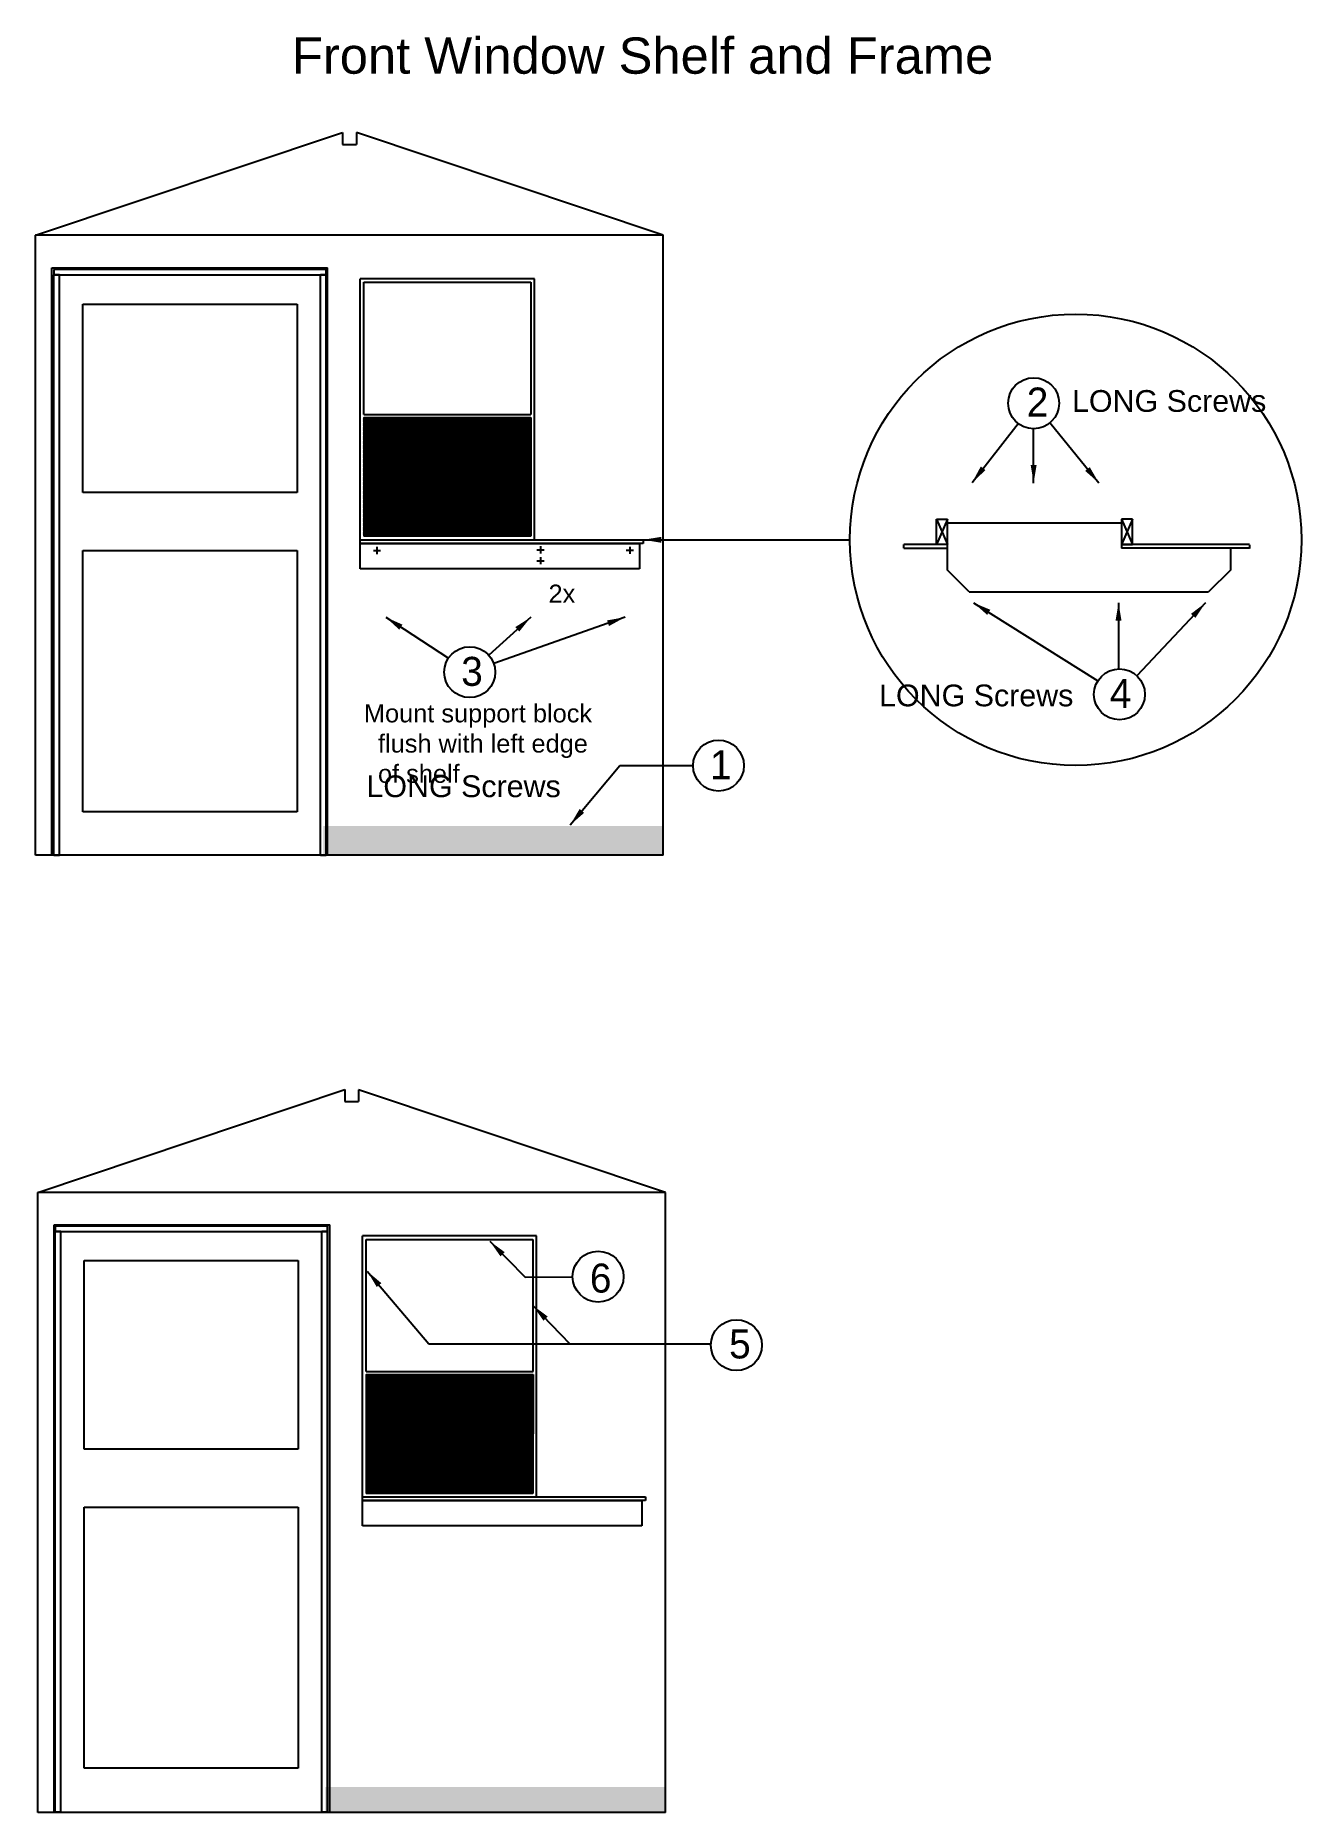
# Model space of a CAD drawing. Header units: inches. Extents: x -4 to 170, y -132 to 113.
import ezdxf

# ---------------------------------------------------------------- set-up
doc = ezdxf.new("R2010")
doc.units = ezdxf.units.IN
for name, color, linetype, lineweight, true_color in [('1_Paneling', 7, 'Continuous', 25, 0x000000), ('2_Shelf', 7, 'Continuous', 25, 0x000000), ('3_window_liner', 7, 'Continuous', 25, 0x000000), ('4_Front_Trim_B', 7, 'Continuous', 25, 0x000000)]:
    doc.layers.add(name, color=color, linetype=linetype, lineweight=lineweight, true_color=true_color)
doc.styles.get("Standard").update_dxf_attribs({"font": ''})
doc.styles.add('textstyle0', font='')
doc.styles.add('textstyle1', font='')
doc.styles.add('textstyle11', font='')
doc.styles.add('textstyle12', font='')
doc.styles.add('textstyle2', font='')
doc.styles.add('textstyle3', font='')
doc.styles.add('textstyle4', font='')
doc.styles.add('textstyle5', font='')
doc.styles.add('textstyle6', font='')
doc.styles.add('textstyle7', font='')
doc.styles.add('textstyle8', font='')
doc.styles.add('textstyle9', font='')
doc.styles.get('Standard').set_extended_font_data('txt')
doc.styles.get('textstyle0').set_extended_font_data('textstyle9')
doc.styles.get('textstyle1').set_extended_font_data('textstyle4')
doc.styles.get('textstyle11').set_extended_font_data('Liberation Sans')
doc.styles.get('textstyle12').set_extended_font_data('Liberation Sans')
doc.styles.get('textstyle2').set_extended_font_data('textstyle10')
doc.styles.get('textstyle3').set_extended_font_data('textstyle6')
doc.styles.get('textstyle4').set_extended_font_data('Liberation Sans')
doc.styles.get('textstyle5').set_extended_font_data('Liberation Sans')
doc.styles.get('textstyle6').set_extended_font_data('Liberation Sans')
doc.styles.get('textstyle7').set_extended_font_data('textstyle0')
doc.styles.get('textstyle8').set_extended_font_data('textstyle1')
doc.styles.get('textstyle9').set_extended_font_data('Liberation Sans')
doc.dimstyles.get("Standard").update_dxf_attribs({"dimtxt": 2.5, "dimasz": 2.5, "dimexe": 1.25, "dimexo": 0.625, "dimtad": 1, "dimtxsty": 'Standard', "dimcen": 2.5, "dimadec": 0, "dimazin": 0, "dimtfac": 1, "dimtmove": 0, "dimatfit": 3, "dimfxl": 1, "dimarcsym": 0})
pattern_1 = [(45, (0, 0), (-0.08838835, 0.08838835), [])]

msp = doc.modelspace()

# ---------------------------------------------------------------- hatches: boundary and pattern name
at = {"layer": '1_Paneling'}
h = msp.add_hatch(dxfattribs=at)
h.set_pattern_fill('JIS_WOOD', color=256, style=0)
h.set_pattern_definition(pattern_1)
h.paths.add_polyline_path([(40.96, 60.74), (63.98, 60.74), (63.96, 44.38), (40.96, 44.38)])
h = msp.add_hatch(dxfattribs=at)
h.set_pattern_fill('JIS_WOOD', color=256, style=0)
h.set_pattern_definition(pattern_1)
h.paths.add_polyline_path([(41.32, -71.23), (64.33, -71.23), (64.32, -87.6), (41.32, -87.6)])
at = {"layer": '4_Front_Trim_B'}
msp.add_hatch(color=256, dxfattribs=at).paths.add_polyline_path([(82.29, 4.37), (82.29, 0.37), (35.43, 0.37), (35.43, 4.37)])
at = {"layer": '4_Front_Trim_B', "true_color": 0xa0a0a4}
msp.add_hatch(color=252, dxfattribs=at).paths.add_polyline_path([(82.59, -128.12), (82.59, -131.62), (35.73, -131.62), (35.73, -128.12)])

# ---------------------------------------------------------------- linework, layer by layer
at = {"layer": '1_Paneling'}
for p, q in [((-4.22, 85.85), (38.08, 100.01)), ((38.08, 100.01), (38.08, 98.37)), ((38.08, 98.37), (40, 98.37)), ((40, 100), (40, 98.37)), ((82.28, 85.85), (40, 100)), ((38.28, 85.85), (-4.22, 85.85)), ((-4.22, 0.35), (-4.22, 85.85)), ((82.28, 85.85), (38.28, 85.85)), ((82.28, 0.35), (82.28, 85.85)), ((-1.97, 0.35), (-1.97, 81.35)), ((-1.97, 81.35), (36.03, 81.35)), ((35.81, 81.11), (-1.69, 81.11)), ((-1.69, 81.11), (-1.69, 80.36)), ((35.81, 80.36), (35.81, 81.11)), ((36.03, 0.35), (36.03, 81.35)), ((-1.69, 0.36), (-1.69, 80.36)), ((-0.94, 80.36), (-1.69, 80.36)), ((-1.69, 80.36), (35.81, 80.36)), ((-0.94, 0.36), (-0.94, 80.36)), ((35.06, 0.36), (35.06, 80.36)), ((35.81, 80.36), (35.06, 80.36)), ((35.81, 0.36), (35.81, 80.36)), ((40.53, 43.85), (40.53, 79.85)), ((64.53, 79.85), (40.53, 79.85)), ((41.03, 79.35), (64.03, 79.35)), ((41.03, 61.13), (41.03, 79.35)), ((64.03, 79.35), (64.03, 61.13)), ((64.53, 43.85), (64.53, 79.85)), ((2.31, 76.36), (31.81, 76.36)), ((2.31, 50.36), (2.31, 76.36)), ((31.81, 76.36), (31.81, 50.36)), ((41.03, 60.72), (64.04, 60.72)), ((41.03, 60.72), (41.03, 44.35)), ((41.04, 61.13), (64.04, 61.13)), ((64.04, 60.72), (64.03, 44.35)), ((31.81, 50.36), (2.31, 50.36)), ((64.03, 44.35), (41.03, 44.35)), ((2.31, 42.36), (31.81, 42.36)), ((2.31, 6.36), (2.31, 42.36)), ((31.81, 42.36), (31.81, 6.36)), ((31.81, 6.36), (2.31, 6.36)), ((82.28, 0.35), (-4.22, 0.35)), ((-1.69, 0.36), (-0.94, 0.36)), ((35.06, 0.36), (35.81, 0.36)), ((-3.92, -46.12), (38.38, -31.96)), ((38.38, -31.96), (38.38, -33.61)), ((38.38, -33.61), (40.3, -33.61)), ((40.3, -31.97), (40.3, -33.61)), ((82.58, -46.12), (40.3, -31.97)), ((38.58, -46.12), (-3.92, -46.12)), ((-3.92, -131.62), (-3.92, -46.12)), ((82.58, -46.12), (38.58, -46.12)), ((82.58, -131.62), (82.58, -46.12)), ((-1.67, -131.62), (-1.67, -50.62)), ((-1.67, -50.62), (36.33, -50.62)), ((35.99, -50.78), (-1.51, -50.78)), ((-1.51, -50.78), (-1.51, -51.53)), ((35.99, -51.53), (35.99, -50.78)), ((36.33, -131.62), (36.33, -50.62)), ((-1.51, -131.53), (-1.51, -51.53)), ((-0.76, -51.53), (-1.51, -51.53)), ((-1.51, -51.53), (35.99, -51.53)), ((-0.76, -131.53), (-0.76, -51.53)), ((35.24, -131.53), (35.24, -51.53)), ((35.99, -51.53), (35.24, -51.53)), ((35.99, -131.53), (35.99, -51.53)), ((40.83, -88.12), (40.83, -52.12)), ((64.83, -52.12), (40.83, -52.12)), ((41.33, -52.62), (64.33, -52.62)), ((41.33, -70.84), (41.33, -52.62)), ((64.33, -52.62), (64.33, -70.84)), ((64.83, -88.12), (64.83, -52.12)), ((2.49, -55.53), (31.99, -55.53)), ((2.49, -81.53), (2.49, -55.53)), ((31.99, -55.53), (31.99, -81.53)), ((41.34, -70.84), (64.34, -70.84)), ((41.33, -71.25), (64.34, -71.25)), ((41.33, -71.25), (41.33, -87.62)), ((64.34, -71.25), (64.33, -87.62)), ((31.99, -81.53), (2.49, -81.53)), ((64.33, -87.62), (41.33, -87.62)), ((2.49, -89.53), (31.99, -89.53)), ((2.49, -125.53), (2.49, -89.53)), ((31.99, -89.53), (31.99, -125.53)), ((31.99, -125.53), (2.49, -125.53)), ((82.58, -131.62), (-3.92, -131.62)), ((-1.51, -131.53), (-0.76, -131.53)), ((35.24, -131.53), (35.99, -131.53))]:
    msp.add_line(p, q, dxfattribs=at)
at = {"layer": '2_Shelf'}
for p, q in [((119.94, 43.18), (119.94, 46.68)), ((119.94, 46.68), (121.44, 46.68)), ((121.44, 46.68), (119.94, 43.18)), ((119.94, 46.68), (121.44, 43.18)), ((121.44, 42.68), (121.44, 46.68)), ((145.44, 46.68), (145.44, 42.68)), ((146.94, 46.68), (145.44, 46.68)), ((145.44, 46.68), (146.94, 43.18)), ((146.94, 46.68), (145.44, 43.18)), ((146.94, 43.18), (146.94, 46.68)), ((121.44, 46.18), (145.44, 46.18)), ((40.53, 43.85), (64.53, 43.85)), ((40.53, 43.85), (79.53, 43.85)), ((40.53, 43.35), (40.53, 43.85)), ((79.53, 43.35), (40.53, 43.35)), ((40.53, 43.35), (79.03, 43.35)), ((40.53, 39.85), (40.53, 43.35)), ((42.33, 42.36), (43.33, 42.36)), ((42.83, 42.86), (42.83, 41.86)), ((64.86, 42.47), (65.86, 42.47)), ((65.36, 42.97), (65.36, 41.97)), ((77.19, 42.4), (78.19, 42.4)), ((77.69, 42.9), (77.69, 41.9)), ((79.03, 43.35), (79.03, 39.85)), ((79.53, 43.85), (79.53, 43.35)), ((121.44, 43.18), (115.44, 43.18)), ((115.44, 42.68), (115.44, 43.18)), ((115.44, 42.68), (121.44, 42.68)), ((121.44, 43.18), (119.94, 43.18)), ((121.44, 39.68), (121.44, 42.68)), ((163.09, 43.18), (145.44, 43.18)), ((145.44, 43.18), (145.44, 42.68)), ((145.44, 43.18), (146.94, 43.18)), ((163.09, 42.68), (145.44, 42.68)), ((160.44, 42.68), (160.44, 39.68)), ((163.09, 43.15), (163.09, 42.65)), ((79.03, 39.85), (40.53, 39.85)), ((64.86, 40.97), (65.86, 40.97)), ((65.36, 41.47), (65.36, 40.47)), ((124.44, 36.68), (121.44, 39.68)), ((160.44, 39.68), (157.44, 36.68)), ((124.44, 36.68), (157.44, 36.68)), ((40.83, -88.12), (64.83, -88.12)), ((40.83, -88.12), (79.83, -88.12)), ((40.83, -88.62), (40.83, -88.12)), ((79.83, -88.12), (79.83, -88.62)), ((79.83, -88.62), (40.83, -88.62)), ((40.83, -88.62), (79.33, -88.62)), ((40.83, -92.12), (40.83, -88.62)), ((79.33, -88.62), (79.33, -92.12)), ((79.33, -92.12), (40.83, -92.12))]:
    msp.add_line(p, q, dxfattribs=at)
for centre, radius in [((139.13, 43.85), 31.11), ((133.33, 62.68), 3.51), ((55.62, 25.6), 3.51), ((145.16, 22.54), 3.51)]:
    msp.add_circle(centre, radius, dxfattribs=at)
at = {"layer": '3_window_liner'}
for centre in [(73.31, -57.74), (92.37, -67.19)]:
    msp.add_circle(centre, 3.51, dxfattribs=at)
at = {"layer": '4_Front_Trim_B'}
msp.add_circle((89.9, 12.72), 3.51, dxfattribs=at)

# ---------------------------------------------------------------- texts
at = {"layer": '1_Paneling', "insert": (31.11, 113.11), "char_height": 3, "attachment_point": 1, "style": 'textstyle5'}
msp.add_mtext('\\H4.99999;Front Window Shelf and Frame', dxfattribs=at)
at = {"layer": '2_Shelf', "char_height": 3, "attachment_point": 1}
for s, insert, style in [('\\H4.00001;2', (132.38, 64.84), 'textstyle2'), ('LONG Screws', (138.62, 64.49), 'textstyle11'), ('\\H2.50001;2x', (66.47, 37.67), 'textstyle4'), ('\\H4.00001;3', (54.44, 27.71), 'textstyle3'), ('\\H4.00001;4', (143.82, 24.68), 'textstyle1'), ('LONG Screws', (112.03, 23.89), 'textstyle12'), ('\\H2.50001;Mount support block\\P  flush with left edge\\P  of shelf', (41.03, 21.18), 'textstyle6'), ('LONG Screws', (41.38, 11.37), 'textstyle9')]:
    msp.add_mtext(s, dxfattribs=dict(at, insert=insert, style=style))
at = {"layer": '3_window_liner', "char_height": 3, "attachment_point": 1}
for s, insert, style in [('\\H4.00001;6', (72.17, -55.94), 'textstyle8'), ('\\H4.00001;5', (91.36, -65.02), 'textstyle7')]:
    msp.add_mtext(s, dxfattribs=dict(at, insert=insert, style=style))
at = {"layer": '4_Front_Trim_B', "insert": (88.73, 14.83), "char_height": 3, "attachment_point": 1, "style": 'textstyle0'}
msp.add_mtext('\\H4.00001;1', dxfattribs=at)

# ---------------------------------------------------------------- leaders
at = {"layer": '2_Shelf'}
for points in [[(124.84, 51.73), (131.18, 59.9)], [(133.33, 51.68), (133.33, 59.16)], [(142.33, 51.68), (135.56, 59.96)], [(79.53, 43.85), (108.03, 43.85)], [(125.03, 35.18), (142.18, 24.41)], [(145.03, 35.18), (145.03, 26.06)], [(157.03, 35.18), (147.57, 25.11)], [(44.03, 33.18), (52.68, 27.53)], [(64.03, 33.18), (58.23, 27.96)], [(77.03, 33.18), (58.93, 26.78)]]:
    msp.add_leader(points, dimstyle='Standard', override={"dimscale": 1}, dxfattribs=at)
at = {"layer": '3_window_liner'}
for points in [[(58.39, -52.87), (63.24, -57.81), (69.8, -57.77)], [(41.5, -57), (50, -67), (88.86, -67)], [(64.33, -61.73), (69.43, -67)]]:
    msp.add_leader(points, dimstyle='Standard', override={"dimscale": 1}, dxfattribs=at)
at = {"layer": '4_Front_Trim_B'}
msp.add_leader([(69.47, 4.55), (76.28, 12.72), (86.39, 12.72)], dimstyle='Standard', override={"dimscale": 1}, dxfattribs=at)

doc.saveas('drawing.dxf')
